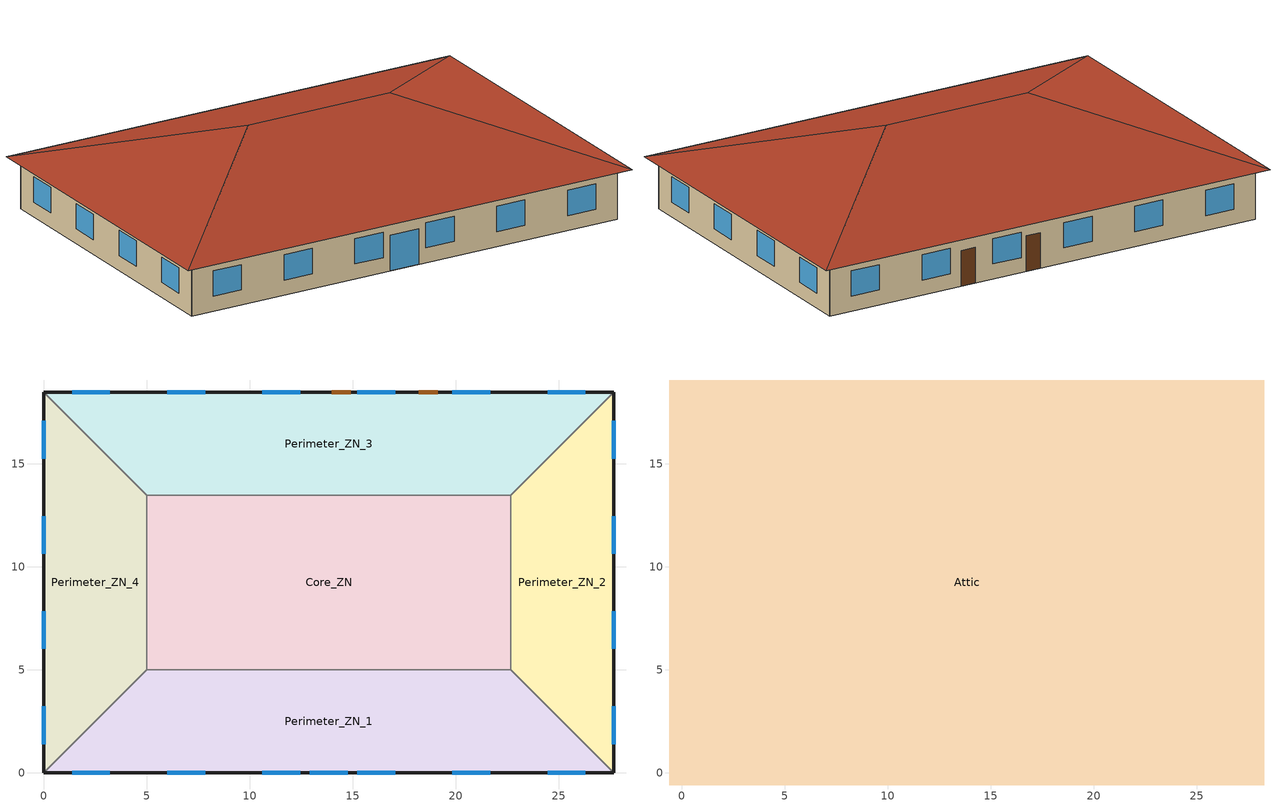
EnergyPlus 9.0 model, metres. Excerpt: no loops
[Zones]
Core_ZN
 floor adiabatic (Core_ZN_floor_Ffactor): 5,13.46 22.69,13.46 22.69,5 5,5 z0
 wall to Perimeter_ZN_1 (int_wall): 5,5 22.69,5 z0:3.05
 wall to Perimeter_ZN_2 (int_wall): 22.69,5 22.69,13.46 z0:3.05
 wall to Perimeter_ZN_3 (int_wall): 22.69,13.46 5,13.46 z0:3.05
 wall to Perimeter_ZN_4 (int_wall): 5,13.46 5,5 z0:3.05
Perimeter_ZN_1
 floor ground (Perimeter_ZN_1_floor_Ffactor): 27.69,0 0,0 5,5 22.69,5 z0
 wall outside (nonres_ext_wall): 0,0 27.69,0 z0:3.05
 wall to Perimeter_ZN_4 (int_wall): 5,5 0,0 z0:3.05
 wall to Perimeter_ZN_2 (int_wall): 27.69,0 22.69,5 z0:3.05
 window (Window_U_0.57_SHGC_0.39): 1.39,0 3.22,0 / 6.01,0 7.84,0 / 10.62,0 12.45,0 / 15.24,0 17.07,0 / 19.85,0 21.68,0 / 24.47,0 26.3,0 z0.9:2.42; 12.93,0 14.76,0 z0:2.13
Perimeter_ZN_2
 floor ground (Perimeter_ZN_2_floor_Ffactor): 22.69,13.46 27.69,18.46 27.69,0 22.69,5 z0
 wall outside (nonres_ext_wall): 27.69,0 27.69,18.46 z0:3.05
 wall to Perimeter_ZN_3 (int_wall): 27.69,18.46 22.69,13.46 z0:3.05
 window (Window_U_0.57_SHGC_0.39): 27.69,15.24 27.69,17.07 / 27.69,10.62 27.69,12.45 / 27.69,6.01 27.69,7.84 / 27.69,1.39 27.69,3.22 z0.9:2.42
Perimeter_ZN_3
 floor ground (Perimeter_ZN_3_floor_Ffactor): 5,13.46 0,18.46 27.69,18.46 22.69,13.46 z0
 wall outside (nonres_ext_wall): 27.69,18.46 0,18.46 z0:3.05
 wall to Perimeter_ZN_4 (int_wall): 0,18.46 5,13.46 z0:3.05
 window (Window_U_0.57_SHGC_0.39): 26.3,18.46 24.47,18.46 / 21.68,18.46 19.85,18.46 / 17.07,18.46 15.24,18.46 / 12.45,18.46 10.62,18.46 / 7.84,18.46 6.01,18.46 / 3.22,18.46 1.39,18.46 z0.9:2.42
 door (Swinging Door_con): 14.91,18.46 14,18.46 / 19.13,18.46 18.22,18.46 z0:2.13
Perimeter_ZN_4
 floor ground (Perimeter_ZN_4_floor_Ffactor): 5,5 0,0 0,18.46 5,13.46 z0
 wall outside (nonres_ext_wall): 0,18.46 0,0 z0:3.05
 window (Window_U_0.57_SHGC_0.39): 0,3.22 0,1.39 / 0,7.84 0,6.01 / 0,12.45 0,10.62 / 0,17.07 0,15.24 z0.9:2.42
Attic
 floor outside (ext_soffit_floor): -0.6,19.06 0,18.46 0,0 -0.6,-0.6 z3.05; 0,0 27.69,0 28.29,-0.6 -0.6,-0.6 z3.05; 28.29,19.06 28.29,-0.6 27.69,0 27.69,18.46 z3.05; -0.6,19.06 28.29,19.06 27.69,18.46 0,18.46 z3.05
 floor to Perimeter_ZN_1 (nonres_roof_floor): 0,0 5,5 22.69,5 27.69,0 z3.05
 floor to Perimeter_ZN_4 (nonres_roof_floor): 5,13.46 5,5 0,0 0,18.46 z3.05
 floor to Perimeter_ZN_2 (nonres_roof_floor): 22.69,5 22.69,13.46 27.69,18.46 27.69,0 z3.05
 floor to Core_ZN (nonres_roof_floor): 5,13.46 22.69,13.46 22.69,5 5,5 z3.05
 floor to Perimeter_ZN_3 (nonres_roof_floor): 0,18.46 27.69,18.46 22.69,13.46 5,13.46 z3.05
 roof outside (AtticRoofDeck): 28.29,19.06,3.05 -0.6,19.06,3.05 9.23,9.23,6.33 18.46,9.23,6.33; -0.6,19.06,3.05 -0.6,-0.6,3.05 9.23,9.23,6.33; 28.29,-0.6,3.05 28.29,19.06,3.05 18.46,9.23,6.33; -0.6,-0.6,3.05 28.29,-0.6,3.05 18.46,9.23,6.33 9.23,9.23,6.33
[Building]
OfficeSmall: North Axis {deg}=0; Terrain=City; Loads Convergence Tolerance Value=0.04; Temperature Convergence Tolerance Value {deltaC}=0.2; Solar Distribution=FullInteriorAndExterior; Maximum Number of Warmup Days=25; Minimum Number of Warmup Days=6
[Site:Location]
Site:Location=Denver-Aurora-Buckley.AFB_CO_USA WMO=724695; Latitude {N+ S-}=39.72; Longitude {W- E+}=-104.75; Time Zone Relative to GMT {GMT+/-}=-7; Elevation {m}=1726
[SizingPeriod:DesignDay] Day of Month=21; Dry-Bulb Temperature Range Modifier Type=DefaultMultipliers; Humidity Condition Type=Wetbulb; Barometric Pressure {Pa}=82237; Rain {Yes/No}=No; Snow on ground {Yes/No}=No; Daylight Savings Time Indicator=No
Name | Month | Day Type | Maximum Dry-Bulb Temperature {C} | Daily Dry-Bulb Temperature Range {C} | Wetbulb at Maximum Dry-Bulb {C} | Wind Speed {m/s} design conditions vs. traditional 6.71 m/s (15 mph) | Wind Direction {Degrees; N=0, S=180} | Solar Model Indicator | Clearness {0.0 to 1.1} | Wind Speed {m/s} design conditions vs. traditional 3.35 m/s (7mph) | ASHRAE Clear Sky Optical Depth for Beam Irradiance (taub) | ASHRAE Clear Sky Optical Depth for Diffuse Irradiance (taud)
Denver-Aurora-Buckley.AFB_CO_USA Ann Htg 99.6% Condns DB | 12 | WinterDesignDay | -17.9 | 0 | -17.9 | 2.5 | 180 | ASHRAEClearSky | 0
Denver-Aurora-Buckley.AFB_CO_USA Ann Clg .4% Condns DB=>MWB | 7 | SummerDesignDay | 33.9 | 14.8 | 15 |  | 30 | ASHRAETau |  | 3.6 | 0.423 | 2.02
[Site:WaterMainsTemperature]
Calculation Method=Correlation; Annual average outdoor air temperature {C}=9.95; Maximum difference in monthly average outdoor air temperatures {C}=23.7
[Site:GroundTemperature:FCfactorMethod]
January Ground Temperature {C}=7.1; February Ground Temperature {C}=3; March Ground Temperature {C}=-1; April Ground Temperature {C}=0.8; May Ground Temperature {C}=-0.2; June Ground Temperature {C}=4.8; July Ground Temperature {C}=6.1; August Ground Temperature {C}=13.7; September Ground Temperature {C}=22.2; October Ground Temperature {C}=22.7; November Ground Temperature {C}=21.7; December Ground Temperature {C}=18.5
[Material:NoMass]
Opaque Door panel_con: MediumRough, 0.352237, 0.9, 0.7, 0.7
Nonres_Roof_Insulation: MediumSmooth, 4.8919, 0.9, 0.7, 0.7
Nonres_Exterior_Wall_Insulation: MediumSmooth, 1.59504, 0.9, 0.7, 0.7
[Construction]
Swinging Door_con: Opaque Door panel_con
InteriorFurnishings: Std Wood 6inch
AtticRoofDeck: F12 Asphalt shingles, G02 16mm plywood
int_wall: G01 13mm gypsum board, G01 13mm gypsum board
ext_soffit_floor: G02 16mm plywood
nonres_roof_floor: G01 16mm gypsum board, Nonres_Roof_Insulation
nonres_ext_wall: F07 25mm stucco, G01 16mm gypsum board, Nonres_Exterior_Wall_Insulation, G01 16mm gypsum board
Window_U_0.57_SHGC_0.39: Glazing Layer
[Material]
Name | Roughness | Thickness {m} | Conductivity {W/m-K} | Density {kg/m3} | Specific Heat {J/kg-K} | Thermal Absorptance | Solar Absorptance | Visible Absorptance | Absorptance:Thermal | Absorptance:Solar | Absorptance:Visible
Std Wood 6inch | MediumSmooth | 0.15 | 0.12 | 540 | 1210 | 0.9 | 0.7 | 0.7
F07 25mm stucco | Smooth | 0.0254 | 0.72 | 1856 | 840 | 0.9 | 0.7 | 0.7
F12 Asphalt shingles | VeryRough | 0.0032 | 0.04 | 1120 | 1260 |  |  |  | 0.9 | 0.7
G01 13mm gypsum board | Smooth | 0.0127 | 0.16 | 800 | 1090 |  |  |  | 0.9 | 0.7 | 0.5
G01 16mm gypsum board | MediumSmooth | 0.0159 | 0.16 | 800 | 1090
G02 16mm plywood | Smooth | 0.0159 | 0.12 | 544 | 1210
[WindowMaterial:SimpleGlazingSystem]
Glazing Layer: U-Factor {W/m2-K}=3.23661; Solar Heat Gain Coefficient=0.39; Visible Transmittance=0.39
[Construction:FfactorGroundFloor] F-Factor=1.26363
Name | Area | PerimeterExposed
Core_ZN_floor_Ffactor | 149.657 | 0
Perimeter_ZN_1_floor_Ffactor; Perimeter_ZN_3_floor_Ffactor | 113.45 | 27.69
Perimeter_ZN_2_floor_Ffactor; Perimeter_ZN_4_floor_Ffactor | 67.3 | 18.46
[Zone] Type=1; Multiplier=1; Ceiling Height {m}=autocalculate; Volume {m3}=autocalculate; Floor Area {m2}=autocalculate
Name | Part of Total Floor Area
Core_ZN; Perimeter_ZN_1; Perimeter_ZN_2; Perimeter_ZN_3; Perimeter_ZN_4 | Yes
Attic | No
[InternalMass] Construction=InteriorFurnishings
Name | Zone | Surface Area {m2}
Core_ZN_InternalMass_1 | Core_ZN | 299.3148
Perimeter_ZN_1_InternalMass_1 | Perimeter_ZN_1 | 226.9
Perimeter_ZN_2_InternalMass_1 | Perimeter_ZN_2 | 134.6
Perimeter_ZN_3_InternalMass_1 | Perimeter_ZN_3 | 226.9
Perimeter_ZN_4_InternalMass_1 | Perimeter_ZN_4 | 134.6
[People] Number of People Calculation Method=Area/Person; Zone Floor Area per Person {m2/person}=16.5881; Fraction Radiant=0.3; Sensible Heat Fraction=AUTOCALCULATE; Activity Level Schedule=ACTIVITY_SCH; Enable ASHRAE 55 Comfort Warnings=No; Mean Radiant Temperature Calculation Type=ZoneAveraged; Work Efficiency Schedule=WORK_EFF_SCH; Clothing Insulation Calculation Method=ClothingInsulationSchedule; Clothing Insulation Schedule=CLOTHING_SCH; Air Velocity Schedule=AIR_VELO_SCH; Thermal Comfort Model 1 Type=Fanger
Name | Zone or ZoneList | Number of People Schedule
Core_ZN | Core_ZN | BLDG_OCC_SCH_wo_SB
Perimeter_ZN_1 | Perimeter_ZN_1 | BLDG_OCC_SCH_wo_SB
Perimeter_ZN_2 | Perimeter_ZN_2 | BLDG_OCC_SCH_w_SB
Perimeter_ZN_3 | Perimeter_ZN_3 | BLDG_OCC_SCH_wo_SB
Perimeter_ZN_4 | Perimeter_ZN_4 | BLDG_OCC_SCH_wo_SB
[Lights] Schedule=BLDG_LIGHT_SCH; Design Level Calculation Method=Watts/Area; Watts per Zone Floor Area {W/m2}=10.7639; Return Air Fraction=0; Fraction Radiant=0.7; Fraction Visible=0.2; Fraction Replaceable=1; Return Air Fraction Calculated from Plenum Temperature=No
Name | Zone or ZoneList
Core_ZN_Lights | Core_ZN
Perimeter_ZN_1_Lights | Perimeter_ZN_1
Perimeter_ZN_2_Lights | Perimeter_ZN_2
Perimeter_ZN_3_Lights | Perimeter_ZN_3
Perimeter_ZN_4_Lights | Perimeter_ZN_4
[ElectricEquipment] Schedule=BLDG_EQUIP_SCH; Design Level Calculation Method=Watts/Area; Watts per Zone Floor Area {W/m2}=6.78
Name | Zone or ZoneList
Core_ZN_MiscPlug_Equip | Core_ZN
Perimeter_ZN_1_MiscPlug_Equip | Perimeter_ZN_1
Perimeter_ZN_2_MiscPlug_Equip | Perimeter_ZN_2
Perimeter_ZN_3_MiscPlug_Equip | Perimeter_ZN_3
Perimeter_ZN_4_MiscPlug_Equip | Perimeter_ZN_4
[ZoneInfiltration:DesignFlowRate] Temperature Term Coefficient=0; Velocity Squared Term Coefficient=0
Name | Zone or ZoneList | Schedule | Design Flow Rate Calculation Method | Design Flow Rate {m3/s} | Flow per Exterior Surface Area {m3/s-m2} | Constant Term Coefficient | Velocity Term Coefficient
Perimeter_ZN_1_Infiltration | Perimeter_ZN_1 | INFIL_QUARTER_ON_SCH | Flow/ExteriorWallArea | 0 | 0.00102413 | 0 | 0.224
Perimeter_ZN_1_Door_Infiltration | Perimeter_ZN_1 | INFIL_Door_Opening_SCH | Flow/Zone | 0.129785 |  | 1 | 0
Perimeter_ZN_2_Infiltration | Perimeter_ZN_2 | INFIL_QUARTER_ON_SCH | Flow/ExteriorWallArea | 0 | 0.00102413 | 0 | 0.224
Perimeter_ZN_3_Infiltration | Perimeter_ZN_3 | INFIL_QUARTER_ON_SCH | Flow/ExteriorWallArea | 0 | 0.00102413 | 0 | 0.224
Perimeter_ZN_4_Infiltration | Perimeter_ZN_4 | INFIL_QUARTER_ON_SCH | Flow/ExteriorWallArea | 0 | 0.00102413 | 0 | 0.224
Attic_Infiltration | Attic | ALWAYS_ON | Flow/Zone | 0.2001 |  | 1 | 0
[Exterior:Lights]
Exterior_Lights: Schedule=Exterior_Lgt_ALWAYS_ON; Design Level {W}=1582.575; Control Option=AstronomicalClock
[AvailabilityManager:NightCycle] Applicability Schedule=Always_On; Fan Schedule=HVACOperationSchd; Control Type=CycleOnAny; Thermostat Tolerance {deltaC}=1; Cycling Run Time Control Type=FixedRunTime; Cycling Run Time {s}=1800
PSZ-AC:1 Availability Manager; PSZ-AC:2 Availability Manager; PSZ-AC:3 Availability Manager; PSZ-AC:4 Availability Manager; PSZ-AC:5 Availability Manager
[Schedule:Compact]
BLDG_LIGHT_SCH: Through: 12/31, For: Weekdays, Until: 5:00, 0.18, Until: 7:00, 0.23, Until: 8:00, 0.42, Until: 12:00, 0.9, Until: 13:00, 0.8, Until: 17:00, 0.9, Until: 18:00, 0.61, Until: 20:00, 0.42, Until: 22:00, 0.32, Until: 23:00, 0.23, Until: 24:00, 0.18, For: Weekends, Until: 24:00, 0.18, For: Holiday, Until: 24:00, 0.18, For: WinterDesignDay, Until: 24:00, 0, For: SummerDesignDay, Until: 24:00, 1, For: CustomDay1, Until: 24:00, 0, For: CustomDay2, Until: 24:00, 0
BLDG_EQUIP_SCH: Through: 12/31, For: WeekDays, Until: 6:00, 0.5, Until: 8:00, 0.5, Until: 12:00, 1, Until: 13:00, 0.94, Until: 17:00, 1, Until: 18:00, 0.5, Until: 23:00, 0.2, Until: 24:00, 0.2, For: Weekends, Until: 24:00, 0.2, For: Holiday, Until: 24:00, 0.2, For: WinterDesignDay, Until: 24:00, 0, For: SummerDesignDay, Until: 24:00, 1, For: CustomDay1, Until: 24:00, 0, For: CustomDay2, Until: 24:00, 0
BLDG_OCC_SCH_w_SB: Through: 12/31, For: Weekdays, Until: 01:00, 0, Until: 02:00, 0, Until: 03:00, 0, Until: 04:00, 0, Until: 05:00, 0, Until: 06:00, 0, Until: 07:00, 0.11, Until: 08:00, 0.21, Until: 09:00, 1, Until: 10:00, 1, Until: 11:00, 0, Until: 12:00, 1, Until: 13:00, 0, Until: 14:00, 1, Until: 15:00, 0, Until: 16:00, 1, Until: 17:00, 1, Until: 18:00, 0.32, Until: 19:00, 0.11, Until: 20:00, 0.11, Until: 21:00, 0.11, Until: 22:00, 0.11, Until: 23:00, 0.05, Until: 24:00, 0, For: Weekends, Until: 01:00, 0, Until: 02:00, 0, Until: 03:00, 0, Until: 04:00, 0, Until: 05:00, 0, Until: 06:00, 0, Until: 07:00, 0, Until: 08:00, 0, Until: 09:00, 0, Until: 10:00, 0, Until: 11:00, 0, Until: 12:00, 0, Until: 13:00, 0, Until: 14:00, 0, Until: 15:00, 0, Until: 16:00, 0, Until: 17:00, 0, Until: 18:00, 0, Until: 19:00, 0, Until: 20:00, 0, Until: 21:00, 0, Until: 22:00, 0, Until: 23:00, 0, Until: 24:00, 0, For: Holiday, Until: 24:00, 0, For: WinterDesignDay, Until: 24:00, 0, For: SummerDesignDay, Until: 24:00, 1, For: CustomDay1, Until: 24:00, 0, For: CustomDay2, Until: 24:00, 0
BLDG_OCC_SCH_wo_SB: Through: 12/31, For: Weekdays, Until: 01:00, 0, Until: 02:00, 0, Until: 03:00, 0, Until: 04:00, 0, Until: 05:00, 0, Until: 06:00, 0, Until: 07:00, 0.11, Until: 08:00, 0.21, Until: 09:00, 1, Until: 10:00, 1, Until: 11:00, 1, Until: 12:00, 1, Until: 13:00, 0.610395, Until: 14:00, 1, Until: 15:00, 1, Until: 16:00, 1, Until: 17:00, 1, Until: 18:00, 0.32, Until: 19:00, 0.11, Until: 20:00, 0.11, Until: 21:00, 0.11, Until: 22:00, 0.11, Until: 23:00, 0.05, Until: 24:00, 0, For: Weekends, Until: 01:00, 0, Until: 02:00, 0, Until: 03:00, 0, Until: 04:00, 0, Until: 05:00, 0, Until: 06:00, 0, Until: 07:00, 0, Until: 08:00, 0, Until: 09:00, 0, Until: 10:00, 0, Until: 11:00, 0, Until: 12:00, 0, Until: 13:00, 0, Until: 14:00, 0, Until: 15:00, 0, Until: 16:00, 0, Until: 17:00, 0, Until: 18:00, 0, Until: 19:00, 0, Until: 20:00, 0, Until: 21:00, 0, Until: 22:00, 0, Until: 23:00, 0, Until: 24:00, 0, For: Holiday, Until: 24:00, 0, For: WinterDesignDay, Until: 24:00, 0, For: SummerDesignDay, Until: 24:00, 1, For: CustomDay1, Until: 24:00, 0, For: CustomDay2, Until: 24:00, 0
INFIL_QUARTER_ON_SCH: Through: 12/31, For: Weekdays SummerDesignDay, Until: 07:00, 1, Until: 19:00, 0.25, Until: 24:00, 1, For: Saturday WinterDesignDay, Until: 07:00, 1, Until: 18:00, 0.25, Until: 24:00, 1, For: Sunday Holidays AllOtherDays, Until: 24:00, 1
INFIL_Door_Opening_SCH: Through: 12/31, For: Weekdays, Until: 06:00, 0, Until: 07:00, 0.144, Until: 08:00, 1, Until: 12:00, 0.144, Until: 13:00, 1, Until: 17:00, 0.144, Until: 18:00, 1, Until: 19:00, 0.144, Until: 24:00, 0, For: Saturday Sunday Holidays AllOtherDays, Until: 24:00, 0
ALWAYS_ON; Exterior_Lgt_ALWAYS_ON: Through: 12/31, For: AllDays, Until: 24:00, 1
HVACOperationSchd: Through: 12/31, For: Weekdays SummerDesignDay, Until: 06:00, 1, Until: 19:00, 1, Until: 24:00, 1, For: Weedends WinterDesignDay, Until: 24:00, 0, For: Holidays AllOtherDays, Until: 24:00, 0
ACTIVITY_SCH: Through: 12/31, For: AllDays, Until: 24:00, 120
WORK_EFF_SCH: Through: 12/31, For: AllDays, Until: 24:00, 0
AIR_VELO_SCH: Through: 12/31, For: AllDays, Until: 24:00, 0.2
CLOTHING_SCH: Through: 04/30, For: AllDays, Until: 24:00, 1, Through: 09/30, For: AllDays, Until: 24:00, 1, Through: 12/31, For: AllDays, Until: 24:00, 1
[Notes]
The DOE Prototype Building Models were developed by Pacific Northwest National Laboratory (PNNL), under contract with the U.S.
Department of Energy (DOE).  These building models were derived from DOE's Commercial Reference Building Models with modifications
based on input from the ASHRAE Standard 90.1 committee, the Advanced Energy Design Guide series, and building industry experts. The
prototypes models were developed to quantify energy saving impacts from newly published editions of ASHRAE Standard 90.1, 189.1, IECC,
and other energy codes and standards.  The basic building descriptions can be found in the Scorecards posted at www.energycodes.gov
website. The recommended citation of the prototype models is
DOE and PNNL. 2020. Commercial Prototype Building Models, Richland, WA, Pacific Northwest National Laboratory. Available at https://www.energycodes.gov/development/commercial/prototype_models.
Detailed descriptions of the prototype model development and addenda modeling strategies can be found in the following  reports:
DOE, 2020. Preliminary Energy Savings Analysis: ANSI/ASHRAE/IES Standard 90.1-2019. Report prepared by Zhang, J., M. Rosenberg, J.
Lerond, Y. Xie, Nambia, C., Y. Chen, R. Hart, M. Halverson, D. Maddox, and S. Goel, Richland, WA, Pacific Northwest National Laboratory.
Zhang, J., Y. Chen, Y. Xie, M. Rosenberg, R. Hart. Energy and Energy Cost Savings Analysis of the 2018 IECC for Commercial Buildings.
2018. PNNL-28125. Richland, WA: Pacific Northwest National Laboratory.
DOE. 2017. Energy Savings Analysis: ANSI/ASHRAE/IES Standard 90.1-2016. Prepared by Athalye, R.A, M.A. Halverson, M.I. Rosenberg, B. Liu,
J. Zhang, R. Hart, V.V. Mendon, S. Goel, Y. Chen, Y. Xie, and M. Zhao, Richland, WA, Pacific Northwest National Laboratory. https://www.energycodes.gov/sites/default/files/documents/02202018_Standard_90.1-2016_Determination_TSD.pdf.
Zhang, J., Y. Xie, R.A. Athalye, J. Zhuge, M. Rosenberg, R. Hart, and B. Liu. Energy and Energy Cost Savings Analysis of the 2015 IECC
for Commercial Buildings. 2015. PNNL-24269 Rev. 1. Richland, WA: Pacific Northwest National
Laboratory. https://www.energycodes.gov/sites/default/files/documents/2015_IECC_Commercial_Analysis.pdf.
Halverson M.A., M.I. Rosenberg, W. Wang, J. Zhang, V.V. Mendon, R.A. Athalye, Y. Xie, R. Hart, S. Goel, 2014. ANSI/ASHRAE/IES Standard
90.1-2013 Determination of Energy Savings: Quantitative Analysis, PNNL-23479. Richland, WA: Pacific Northwest National Laboratory. https://www.energycodes.gov/sites/default/files/documents/901-2013_finalCommercialDeterminationQuantitativeAnalysis_TSD_0.pdf.
Goel S., R.A. Athalye, W. Wang, J. Zhang, M.I. Rosenberg, Y. Xie, and R. Hart, et al. 2014. Enhancements to ASHRAE Standard 90.1
Prototype Building Models. PNNL-23269. Richland, WA: Pacific Northwest National Laboratory. https://www.pnnl.gov/main/publications/external/technical_reports/PNNL-23269.pdf.
Zhang J., R.A. Athalye, R. Hart, M.I. Rosenberg, Y. Xie, S. Goel, and V.V. Mendon, et al. 2013. Energy and Energy Cost Savings Analysis
of the IECC for Commercial Buildings. PNNL-22760. Richland, WA: Pacific Northwest National Laboratory. http://www.pnnl.gov/main/publications/external/technical_reports/PNNL-22760.pdf.
Thornton B.A., M.I. Rosenberg, E.E. Richman, W. Wang, Y. Xie, J. Zhang, H. Cho, VV Mendon, R.A. Athalye, and B. Liu. 2011. Achieving
the 30% Goal: Energy and Cost Savings Analysis of ASHRAE Standard 90.1-2010. PNNL-20405. Richland, WA: Pacific Northwest National
Laboratory.  https://www.energycodes.gov/sites/default/files/documents/BECP_Energy_Cost_Savings_STD2010_May2011_v00.pdf.
WeatherFile:  USA_CO_Denver-Aurora-Buckley.AFB.724695_TMY3.epw
BEGIN ECONOMIZER MAP
Economizer Name, DX COIL Name
PSZ-AC:1_OA_Controller, PSZ-AC:1 Heat Pump DX Cooling Coil
PSZ-AC:2_OA_Controller, PSZ-AC:2 Heat Pump DX Cooling Coil
PSZ-AC:3_OA_Controller, PSZ-AC:3 Heat Pump DX Cooling Coil
PSZ-AC:4_OA_Controller, PSZ-AC:4 Heat Pump DX Cooling Coil
PSZ-AC:5_OA_Controller, PSZ-AC:5 Heat Pump DX Cooling Coil
END ECONOMIZER MAP
GPARM parameters as input:
Case = ASHRAE901_OfficeSmall_STD2004_Denver
annual_run = yes
slab_gtp = National_OfficeSmall_ASHRAE901_STD2004_Zone5B_nonres_CO-Denver-CO.gtp
basement_tempt = dummy.idf
avg_oa_tempt_ip = 49.91
maxdiff_oa_tempt_ip = 42.66
ext_wall_type = WoodFramedWall
nonres_ext_wall_ufactor = 0.505365407
roof_type = WoodJoistAtticRoof
nonres_roof_ufactor = 0.193060942
roof_solar_absorp = 0.7
nonres_window =
sidelighting_control = no
economizer = DifferentialDryBulb
skip_economizer_control = No
LPD_office = 10.76391042
exterior_lights_watts = 1582.575
exterior_lights_watts_a =
exterior_lights_watts_b =
avg_oa_tempt = 9.95
maxdiff_oa_tempt = 23.7
oa_flow_per_area = 0.000507968
door_infil = 0.129785425
frac_ofpk = 0.144
damper_sch = MinOA_Sched
economizer_lockout = LockoutWithCompressor
BLDG_EQUIP_SCH = BLDG_EQUIP_SCH_BASE
pv_surface_area = 0
STD189_overhang = no
ext_lgt_sch = Exterior_Lgt_ALWAYS_ON
LTG_SCH_SET = LTG_SET_STD2004
HtgSetP_Sch = HTGSETP_SCH_NO_OPTIMUM
CLGSETP_SCH = CLGSETP_SCH_NO_SETBACK
pipe_heat_loss = 572
